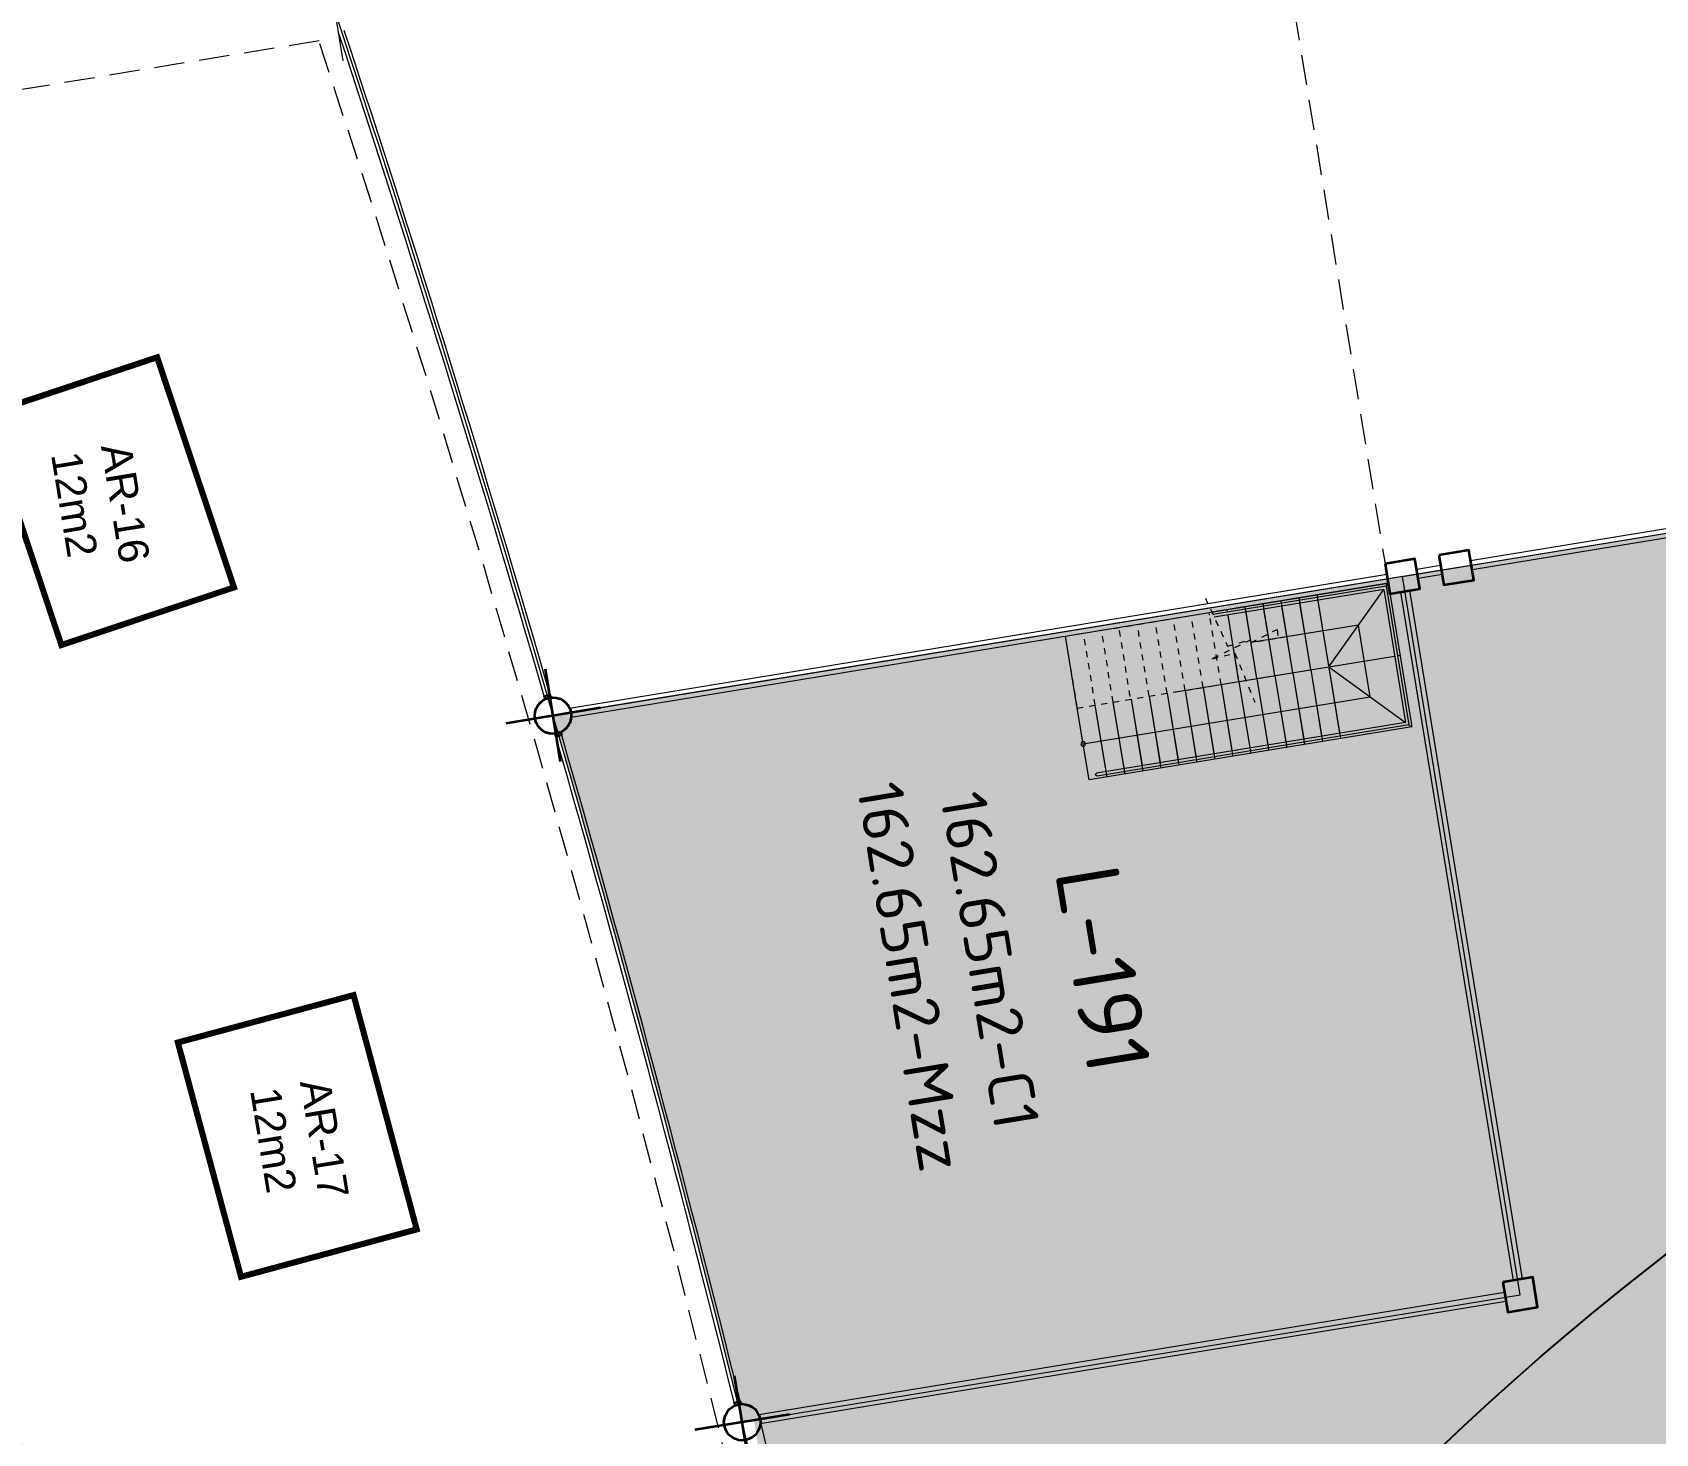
# Model space of a CAD drawing. Header units: metres. Extents: x 2 to 659295185, y -28 to 1124222152.
# Drawn here: x 655519.72 to 655546.47, y 1126503.03 to 1126526.13 of the extents above; entities that cross this region are included whole.
import ezdxf
from ezdxf.enums import TextEntityAlignment as Align

# ---------------------------------------------------------------- set-up
doc = ezdxf.new("R2010")
doc.units = ezdxf.units.M
doc.header["$MEASUREMENT"] = 0
for name, pattern in [('CCSM_C1_CUERPO CK$0$CONTINUA', [0]), ('CCSM_C1_CUERPO CK$0$HIDDEN', [0.375, 0.25, -0.125]), ('CCSM_C1_CUERPO EL$0$DASHED', [0.75, 0.5, -0.25]), ('DASHDOT', [1, 0.5, -0.25, 0, -0.25]), ('DASHED', [0.75, 0.5, -0.25]), ('HIDDEN', [0.375, 0.25, -0.125])]:
    doc.linetypes.add(name, pattern=pattern)
doc.layers.get('0').update_dxf_attribs({"linetype": 'CONTINUOUS'})
doc.layers.add('CCSM_C1_CUERPO CK$0$A-AREAS COMERCIALES', color=151, linetype='CONTINUOUS', plot=False)
for name, color, linetype in [('CCSM_C1_CUERPO CK$0$A-FRENTE DE LOCAL', 4, 'CONTINUOUS'), ('CCSM_C1_CUERPO CK$0$A-LOCAL ID', 7, 'CONTINUOUS'), ('CCSM_C1_CUERPO CK$0$A-MARCOS LOCALES', 4, 'CONTINUOUS'), ('CCSM_C1_CUERPO CK$0$A-PARED', 2, 'CCSM_C1_CUERPO CK$0$CONTINUA'), ('CCSM_C1_CUERPO CK$0$ID_AREA EXACTA', 7, 'CONTINUOUS'), ('CCSM_C1_CUERPO CK$0$ID_Nº LOCAL', 7, 'CONTINUOUS'), ('CCSM_C1_CUERPO CK$0$ID_RUBRO', 7, 'CONTINUOUS'), ('CCSM_C1_CUERPO EL$0$A-PROYECCIONES', 5, 'CCSM_C1_CUERPO EL$0$DASHED'), ('CCSM_XREF KIOSKOSE$0$Kiosco General', 154, 'CONTINUOUS'), ('Numero de manzana', 6, 'CONTINUOUS')]:
    doc.layers.add(name, color=color, linetype=linetype)
for name, color, linetype, lineweight in [('CCSM_XREF ESTRUCTURA15$0$E-CA-COLUMNA', 2, 'CONTINUOUS', 35), ('CCSM_XREF ESTRUCTURA15$0$E-CC-COLUMNA', 2, 'CONTINUOUS', 35), ('CCSM_XREF ESTRUCTURA15$0$E-CK-COLUMNA', 2, 'CONTINUOUS', 35), ('LOCALES ASIGNADOS', 41, 'DASHDOT', 0), ('XREF ESCALERAS', 252, 'CONTINUOUS', 0)]:
    doc.layers.add(name, color=color, linetype=linetype, lineweight=lineweight)
doc.styles.add('CCSM_C1_CUERPO CK$0$ROMANS', font='romans__.ttf')
doc.styles.add('CCSM_XREF KIOSKOSE$0$Standard', font='txt')

# ---------------------------------------------------------------- blocks, each defined once
blk = doc.blocks.new('CCSM_C1_CUERPO CK$0$MARCO LOCAL-COLUMNA')
at = {"layer": 'CCSM_C1_CUERPO CK$0$A-MARCOS LOCALES'}
for points in [[(655585.123, 1126575.588), (655585.173, 1126575.588), (655585.173, 1126575.488), (655585.123, 1126575.488)], [(655585.128, 1126575.583), (655585.168, 1126575.583), (655585.168, 1126575.493), (655585.128, 1126575.493)]]:
    blk.add_lwpolyline(points, close=True, dxfattribs=at)
blk = doc.blocks.new('CCSM_C1_CUERPO CK$0$IDENT LOCAL')
at = {"style": 'CCSM_C1_CUERPO CK$0$ROMANS'}
for tag, height, p in [('AREA-EXACTA', 0.5, (0.869, 0.18)), ('NºLOCAL', 0.7, (1.954, 0.057)), ('RUBRO', 0.35, (0, 0)), ('USO', 0.35, (-0.839, -0.137))]:
    blk.add_attdef(tag, text='', height=height, rotation=279.3085, dxfattribs=at).set_placement(p, align=Align.BOTTOM_CENTER)
blk = doc.blocks.new('CCSM_XREF ESTRUCTURA15$0$CCSM_COLUMNA REC')
at = {"layer": 'CCSM_XREF ESTRUCTURA15$0$E-CA-COLUMNA'}
blk.add_lwpolyline([(-0.25, -0.25), (0.25, -0.25), (0.25, 0.25), (-0.25, 0.25)], close=True, dxfattribs=at)
blk = doc.blocks.new('CCSM_XREF ESTRUCTURA15$0$CCSM_COLUM REDONDA')
at = {"color": 5}
for p, q in [((0, 0.774), (0, -0.774)), ((-0.789, 0), (0.789, 0))]:
    blk.add_line(p, q, dxfattribs=at)
blk.add_circle((0, 0), 0.3)
blk = doc.blocks.new('stairs3')
for p, q in [((655563.519, 1126395.991), (655562.335, 1126395.797)), ((655563.519, 1126395.991), (655562.335, 1126395.797)), ((655563.103, 1126391.667), (655565.383, 1126392.04))]:
    blk.add_line(p, q)
at = {"layer": 'XREF ESCALERAS', "linetype": 'HIDDEN', "ltscale": 0.02}
for p, q in [((655563.519, 1126395.991), (655562.335, 1126395.797)), ((655562.335, 1126395.797), (655562.73, 1126393.384)), ((655563.568, 1126395.695), (655562.383, 1126395.501)), ((655563.616, 1126395.399), (655562.432, 1126395.205)), ((655563.616, 1126395.103), (655562.432, 1126394.909)), ((655563.713, 1126394.807), (655562.529, 1126394.613)), ((655563.762, 1126394.511), (655562.577, 1126394.317)), ((655563.81, 1126394.215), (655562.626, 1126394.02)), ((655563.859, 1126393.919), (655562.674, 1126393.724))]:
    blk.add_line(p, q, dxfattribs=at)
at = {"layer": 'XREF ESCALERAS'}
for p, q in [((655564.703, 1126396.185), (655563.519, 1126395.991)), ((655564.703, 1126396.185), (655563.519, 1126395.991)), ((655564.111, 1126396.088), (655564.887, 1126391.356)), ((655565.472, 1126390.94), (655564.637, 1126396.034)), ((655565.529, 1126390.899), (655564.686, 1126396.041)), ((655565.575, 1126390.866), (655564.703, 1126396.185)), ((655565.575, 1126390.866), (655564.703, 1126396.185)), ((655564.752, 1126395.889), (655563.568, 1126395.695)), ((655564.663, 1126395.874), (655563.568, 1126395.695)), ((655564.752, 1126395.889), (655564.712, 1126395.882)), ((655564.8, 1126395.593), (655563.616, 1126395.399)), ((655564.711, 1126395.578), (655563.616, 1126395.399)), ((655564.8, 1126395.593), (655564.761, 1126395.586)), ((655563.665, 1126395.103), (655564.849, 1126395.297)), ((655563.665, 1126395.103), (655564.76, 1126395.282)), ((655564.809, 1126395.29), (655564.849, 1126395.297)), ((655563.713, 1126394.807), (655564.897, 1126395.001)), ((655563.713, 1126394.807), (655564.808, 1126394.986)), ((655564.858, 1126394.994), (655564.897, 1126395.001)), ((655563.762, 1126394.511), (655564.946, 1126394.705)), ((655563.762, 1126394.511), (655564.857, 1126394.69)), ((655564.906, 1126394.698), (655564.946, 1126394.705)), ((655563.785, 1126394.367), (655564.198, 1126391.846)), ((655563.81, 1126394.215), (655564.994, 1126394.409)), ((655563.81, 1126394.215), (655564.906, 1126394.394)), ((655564.955, 1126394.402), (655564.994, 1126394.409)), ((655563.859, 1126393.919), (655565.043, 1126394.113)), ((655563.859, 1126393.919), (655564.954, 1126394.098)), ((655565.003, 1126394.106), (655565.043, 1126394.113)), ((655563.907, 1126393.622), (655565.091, 1126393.817)), ((655565.052, 1126393.81), (655565.091, 1126393.817)), ((655563.907, 1126393.622), (655565.003, 1126393.802)), ((655562.762, 1126393.435), (655562.723, 1126393.428)), ((655563.207, 1126390.478), (655562.73, 1126393.384)), ((655563.24, 1126390.524), (655562.772, 1126393.38)), ((655563.281, 1126390.581), (655562.823, 1126393.374)), ((655563.956, 1126393.326), (655562.86, 1126393.147)), ((655563.956, 1126393.326), (655565.14, 1126393.521)), ((655563.956, 1126393.326), (655565.051, 1126393.506)), ((655565.1, 1126393.514), (655565.14, 1126393.521)), ((655562.811, 1126393.139), (655562.772, 1126393.132)), ((655563.207, 1126390.478), (655562.787, 1126393.04)), ((655564.004, 1126393.03), (655562.82, 1126392.836)), ((655564.004, 1126393.03), (655562.909, 1126392.851)), ((655564.004, 1126393.03), (655565.188, 1126393.224)), ((655564.004, 1126393.03), (655565.1, 1126393.21)), ((655565.149, 1126393.218), (655565.188, 1126393.224)), ((655562.86, 1126392.843), (655562.82, 1126392.836)), ((655563.703, 1126391.159), (655563.412, 1126392.933)), ((655564.026, 1126392.897), (655564.198, 1126391.846)), ((655564.053, 1126392.734), (655565.237, 1126392.928)), ((655564.053, 1126392.734), (655565.148, 1126392.914)), ((655565.198, 1126392.922), (655565.237, 1126392.928)), ((655564.053, 1126392.734), (655562.869, 1126392.54)), ((655562.908, 1126392.547), (655562.869, 1126392.54)), ((655564.053, 1126392.734), (655562.957, 1126392.555)), ((655564.101, 1126392.438), (655565.286, 1126392.632)), ((655564.101, 1126392.438), (655565.197, 1126392.618)), ((655565.246, 1126392.626), (655565.286, 1126392.632)), ((655564.101, 1126392.438), (655562.917, 1126392.244)), ((655562.957, 1126392.251), (655562.917, 1126392.244)), ((655564.101, 1126392.438), (655563.006, 1126392.259)), ((655564.15, 1126392.142), (655565.334, 1126392.336)), ((655564.15, 1126392.142), (655565.245, 1126392.322)), ((655565.295, 1126392.33), (655565.334, 1126392.336)), ((655564.15, 1126392.142), (655562.966, 1126391.948)), ((655563.005, 1126391.955), (655562.966, 1126391.948)), ((655563.014, 1126391.652), (655565.383, 1126392.04)), ((655564.15, 1126392.142), (655563.054, 1126391.963)), ((655563.103, 1126391.667), (655565.294, 1126392.026)), ((655565.343, 1126392.034), (655565.383, 1126392.04)), ((655564.198, 1126391.846), (655563.282, 1126390.581)), ((655564.198, 1126391.846), (655565.471, 1126390.94)), ((655564.198, 1126391.846), (655564.376, 1126390.761)), ((655563.014, 1126391.652), (655563.054, 1126391.659)), ((655564.887, 1126391.356), (655563.703, 1126391.162)), ((655563.24, 1126390.524), (655565.529, 1126390.899)), ((655563.281, 1126390.581), (655565.472, 1126390.94)), ((655565.529, 1126390.899), (655565.575, 1126390.866)), ((655563.207, 1126390.478), (655565.575, 1126390.866)), ((655563.207, 1126390.478), (655565.575, 1126390.866)), ((655564.384, 1126390.711), (655564.391, 1126390.672)), ((655564.384, 1126390.711), (655564.391, 1126390.672)), ((655563.24, 1126390.524), (655563.207, 1126390.478))]:
    blk.add_line(p, q, dxfattribs=at)
at = {"layer": 'XREF ESCALERAS', "linetype": 'CCSM_C1_CUERPO CK$0$HIDDEN', "ltscale": 0.02}
for p, q in [((655563.519, 1126395.991), (655563.785, 1126394.367)), ((655563.519, 1126395.991), (655564.026, 1126392.897)), ((655563.907, 1126393.622), (655562.723, 1126393.428)), ((655562.787, 1126393.04), (655562.73, 1126393.384)), ((655563.956, 1126393.326), (655562.772, 1126393.132))]:
    blk.add_line(p, q, dxfattribs=at)
for points in [[(655562.479, 1126393.412), (655563.342, 1126393.318), (655563.365, 1126392.919), (655563.46, 1126393.624), (655563.491, 1126393.243), (655564.362, 1126393.185)], [(655563.606, 1126391.749), (655563.412, 1126392.933), (655563.342, 1126392.457), (655563.486, 1126392.485)]]:
    blk.add_lwpolyline(points, dxfattribs=at)
at = {"layer": 'XREF ESCALERAS'}
blk.add_circle((655564.111, 1126396.088), 0.0379, dxfattribs=at)
blk.add_arc((655564.662, 1126396.031), 0.0258, 22.8201, 174.2948, dxfattribs=at)

msp = doc.modelspace()

# ---------------------------------------------------------------- hatches: boundary and pattern name
at = {"layer": 'LOCALES ASIGNADOS'}
h = msp.add_hatch(color=256, dxfattribs=at)
edge = h.paths.add_edge_path()
edge.add_line((655523.1959, 1126484.6977), (655511.4574, 1126482.7737))
edge.add_arc((492466.1192, 1099756.7687), 165221.2506, 9.306558127, 9.309002861, ccw=False)
edge.add_line((655512.5976, 1126475.8167), (655524.4397, 1126477.7575))
edge.add_arc((655211.3975, 1126425.2356), 317.4177, 9.524316, 10.79705)
h = msp.add_hatch(color=256, dxfattribs=at)
edge = h.paths.add_edge_path()
edge.add_arc((219491.1056, 1054914.3756), 441878.9229, 9.308049718, 9.309563548, ccw=False)
edge.add_line((655551.8097, 1126384.9626), (655564.5398, 1126387.0492))
edge.add_line((655564.5398, 1126387.0492), (655562.5867, 1126398.9652))
edge.add_line((655562.5867, 1126398.9652), (655552.3922, 1126397.2942))
edge.add_line((655552.3922, 1126397.2942), (655552.4569, 1126396.8995))
edge.add_line((655552.4569, 1126396.8995), (655549.9212, 1126396.4839))
msp.add_hatch(color=256, dxfattribs=at).paths.add_polyline_path([(655578.7887, 1126523.1462), (655542.3006, 1126517.1654), (655544.2416, 1126505.3235), (655531.61, 1126503.253), (655532.0282, 1126500.7018), (655532.803, 1126497.372), (655533.4161, 1126494.6129), (655534.2861, 1126490.378), (655534.9728, 1126486.7032), (655535.7412, 1126482.5911), (655536.2876, 1126479.6993), (655548.1235, 1126481.6395), (655550.1294, 1126469.4028), (655586.6175, 1126475.3836), (655584.064, 1126490.9622), (655595.2206, 1126492.7909), (655594.7272, 1126495.8007), (655583.5707, 1126493.972)])
h = msp.add_hatch(color=256, dxfattribs=at)
edge = h.paths.add_edge_path()
edge.add_line((655513.5683, 1126469.8955), (655525.4103, 1126471.8365))
edge.add_arc((823004.9948, 1153921.5169), 169714.1602, 189.307944851, 189.309970477)
edge.add_line((655526.3809, 1126465.9155), (655514.5388, 1126463.9745))
edge.add_line((655514.5388, 1126463.9745), (655513.5683, 1126469.8955))
h = msp.add_hatch(color=256, dxfattribs=at)
edge = h.paths.add_edge_path()
edge.add_line((655544.2417, 1126505.3234), (655542.3007, 1126517.1654))
edge.add_line((655542.3007, 1126517.1654), (655528.2967, 1126514.8701))
edge.add_arc((655227.9303, 1126428.1856), 312.6247, 13.88762, 16.097903, ccw=False)
edge.add_line((655531.4164, 1126503.2213), (655544.2417, 1126505.3234))

# ---------------------------------------------------------------- linework, layer by layer
at = {"layer": 'CCSM_C1_CUERPO CK$0$A-AREAS COMERCIALES', "lineweight": 5}
for points in [[(655578.7887, 1126523.1462), (655575.3353, 1126544.2151), (655538.8472, 1126538.2343), (655540.3596, 1126529.0074), (655524.7124, 1126526.4427, -0.009689), (655528.2966, 1126514.87), (655542.7447, 1126517.2382), (655543.4355, 1126517.3515)], [(655544.2416, 1126505.3235), (655542.3006, 1126517.1654), (655528.2966, 1126514.87, -0.0096445), (655531.4163, 1126503.2213)]]:
    msp.add_lwpolyline(points, format="xyb", close=True, dxfattribs=at)
for points in [[(655583.5707, 1126493.972), (655594.7272, 1126495.8007), (655595.2206, 1126492.7909), (655584.064, 1126490.9622), (655586.6175, 1126475.3836), (655550.1294, 1126469.4028), (655548.1237, 1126481.6395), (655546.1827, 1126493.4815), (655534.077, 1126491.4972, 0.0096148), (655531.4163, 1126503.2213), (655544.2416, 1126505.3235), (655542.3006, 1126517.1654), (655578.7887, 1126523.1462), (655578.7887, 1126523.1462), (655581.1988, 1126508.4424), (655581.1988, 1126508.4424), (655581.1988, 1126508.4424), (655581.1988, 1126508.4424), (655583.5707, 1126493.972)], [(655583.5707, 1126493.972), (655594.7272, 1126495.8007), (655595.2206, 1126492.7909), (655584.064, 1126490.9622), (655586.6175, 1126475.3836), (655550.1294, 1126469.4028), (655548.1237, 1126481.6395), (655536.2817, 1126479.6983), (655534.077, 1126491.4972, 0.0096148), (655531.4163, 1126503.2213), (655544.2416, 1126505.3235), (655542.3006, 1126517.1654), (655578.7887, 1126523.1462), (655578.7887, 1126523.1462), (655581.1988, 1126508.4424), (655581.1988, 1126508.4424), (655581.1988, 1126508.4424), (655581.1988, 1126508.4424), (655583.5707, 1126493.972)]]:
    msp.add_lwpolyline(points, format="xyb", dxfattribs=at)
at = {"layer": 'CCSM_C1_CUERPO CK$0$A-FRENTE DE LOCAL', "lineweight": 5}
for centre, radius, start, end in [((655226.5953, 1126427.759), 313.9759, 16.168981, 18.259007), ((655226.5943, 1126427.7587), 314.0771, 16.169051, 18.258987), ((655227.9491, 1126428.1906), 312.5551, 13.951711, 16.03384), ((655227.9492, 1126428.1906), 312.655, 13.951715, 16.033835)]:
    msp.add_arc(centre, radius, start, end, dxfattribs=at)
at = {"layer": 'CCSM_C1_CUERPO CK$0$A-PARED', "lineweight": 5}
for p, q in [((655542.0418, 1126517.1988), (655542.0661, 1126517.0507)), ((655543.9828, 1126505.357), (655544.0071, 1126505.209)), ((655531.7218, 1126503.1953), (655531.9991, 1126502.0241))]:
    msp.add_line(p, q, dxfattribs=at)
for points in [[(655543.4233, 1126517.4255), (655566.6139, 1126521.2266)], [(655543.4476, 1126517.2774), (655566.6381, 1126521.0786)], [(655528.5712, 1126514.9909), (655542.0418, 1126517.1988)], [(655542.9299, 1126517.3446), (655542.5352, 1126517.2799)], [(655542.9542, 1126517.1966), (655542.5595, 1126517.1319)], [(655528.5954, 1126514.8428), (655542.0661, 1126517.0507)], [(655542.267, 1126516.9066), (655544.1272, 1126505.558)], [(655542.4151, 1126516.9309), (655544.2752, 1126505.5823)], [(655543.9828, 1126505.357), (655531.6909, 1126503.3423)], [(655544.0071, 1126505.209), (655531.7151, 1126503.1943)]]:
    msp.add_lwpolyline(points, dxfattribs=at)
at = {"layer": 'CCSM_C1_CUERPO EL$0$A-PROYECCIONES', "lineweight": 5}
msp.add_line((655540.1533, 1126528.7203), (655542.0135, 1126517.3717), dxfattribs=at)
msp.add_lwpolyline([(655524.4403, 1126525.9931), (655513.2433, 1126524.1578, -0.0398086), (655524.84, 1126477.787), (655526.7105, 1126466.3749), (655537.7636, 1126468.1866), (655535.8874, 1126479.6332, 0.0382915)], format="xyb", close=True, dxfattribs=at)
at = {"layer": 'CCSM_XREF ESTRUCTURA15$0$E-CK-COLUMNA', "color": 5, "lineweight": 5}
msp.add_line((655524.84, 1126525.6642), (655524.5848, 1126527.2212), dxfattribs=at)
at = {"layer": 'CCSM_XREF KIOSKOSE$0$Kiosco General', "linetype": 'DASHED', "lineweight": 5, "const_width": 0.1}
for points in [[(655523.0389, 1126516.9831), (655521.7721, 1126520.7772), (655518.9265, 1126519.8271), (655520.1933, 1126516.033)], [(655526.0512, 1126506.3996), (655525.0101, 1126510.2618), (655522.1135, 1126509.4809), (655523.1546, 1126505.6188)]]:
    msp.add_lwpolyline(points, close=True, dxfattribs=at)
at = {"layer": 'Numero de manzana', "lineweight": -2}
msp.add_circle((655575.4972, 1126468.5723), 47.2457, dxfattribs=at)

# ---------------------------------------------------------------- block references
at = {"layer": 'CCSM_C1_CUERPO CK$0$A-LOCAL ID', "lineweight": 5}
ref = msp.add_blockref('CCSM_C1_CUERPO CK$0$IDENT LOCAL', (655533.6043, 1126510.4683), dxfattribs=dict(at, xscale=1.500000000004734, yscale=1.500000000004734, zscale=1.500000000004734, rotation=0.0001439409006724268))
ref.add_attrib('AREA-EXACTA', '162.65m2-C1', dxfattribs={"layer": 'CCSM_C1_CUERPO CK$0$ID_AREA EXACTA', "height": 0.75, "rotation": 279.3086, "style": 'CCSM_C1_CUERPO CK$0$ROMANS'}).set_placement((655534.9084, 1126510.7384), align=Align.BOTTOM_CENTER)
ref.add_attrib('RUBRO', '162.65m2-Mzz', dxfattribs={"layer": 'CCSM_C1_CUERPO CK$0$ID_RUBRO', "height": 0.75, "rotation": 279.3086, "style": 'CCSM_C1_CUERPO CK$0$ROMANS'}).set_placement((655533.6043, 1126510.4683), align=Align.BOTTOM_CENTER)
ref.add_attrib('NºLOCAL', 'L-191', dxfattribs={"layer": 'CCSM_C1_CUERPO CK$0$ID_Nº LOCAL', "height": 1.05, "rotation": 279.3086, "style": 'CCSM_C1_CUERPO CK$0$ROMANS'}).set_placement((655536.5349, 1126510.5545), align=Align.BOTTOM_CENTER)
at = {"layer": 'CCSM_C1_CUERPO CK$0$A-MARCOS LOCALES', "lineweight": 5}
for p, rotation in [((-610360.6782, 1437143.0304), 286.4092863051192), ((-608221.6502, 1445732.6238), 286.0201546074712), ((-595962.97, 1490819.7809), 283.9657550580735)]:
    msp.add_blockref('CCSM_C1_CUERPO CK$0$MARCO LOCAL-COLUMNA', p, dxfattribs=dict(at, rotation=rotation))
at = {"layer": 'CCSM_XREF ESTRUCTURA15$0$E-CC-COLUMNA', "lineweight": 5, "rotation": 279.3085951751866}
msp.add_blockref('CCSM_XREF ESTRUCTURA15$0$CCSM_COLUMNA REC', (655543.1888, 1126517.311), dxfattribs=at)
at = {"layer": 'CCSM_XREF ESTRUCTURA15$0$E-CK-COLUMNA', "lineweight": 5}
for name, p, rotation in [('CCSM_XREF ESTRUCTURA15$0$CCSM_COLUMNA REC', (655542.3006, 1126517.1654), 279.3085951751866), ('CCSM_XREF ESTRUCTURA15$0$CCSM_COLUM REDONDA', (655528.2966, 1126514.87), 189.3085952365848), ('CCSM_XREF ESTRUCTURA15$0$CCSM_COLUMNA REC', (655544.2416, 1126505.3235), 279.3085951751866), ('CCSM_XREF ESTRUCTURA15$0$CCSM_COLUM REDONDA', (655531.4163, 1126503.2213), 189.3085952771573)]:
    msp.add_blockref(name, p, dxfattribs=dict(at, rotation=rotation))
at = {"layer": 'XREF ESCALERAS', "xscale": -1, "rotation": 108.6169025339923}
msp.add_blockref('stairs3', (1513712.073, 2107365.0848), dxfattribs=at)

# ---------------------------------------------------------------- texts
at = {"layer": 'CCSM_XREF KIOSKOSE$0$Kiosco General', "lineweight": 5, "char_height": 0.2, "attachment_point": 1, "rotation": 279.30814, "style": 'CCSM_XREF KIOSKOSE$0$Standard'}
for s, insert in [('\\pt2.6;{\\fArial|b0|i0|c0|p34;\\H2.5x;AR-16\\P12m2}', (655521.3368, 1126519.3908)), ('\\pt2.6;{\\fArial|b0|i0|c0|p34;\\H2.5x;AR-17\\P12m2}', (655524.6187, 1126508.9106))]:
    msp.add_mtext_dynamic_manual_height_columns(s, width=7.561207, gutter_width=1, heights=[0], dxfattribs=dict(at, insert=insert))

doc.saveas('drawing.dxf')
